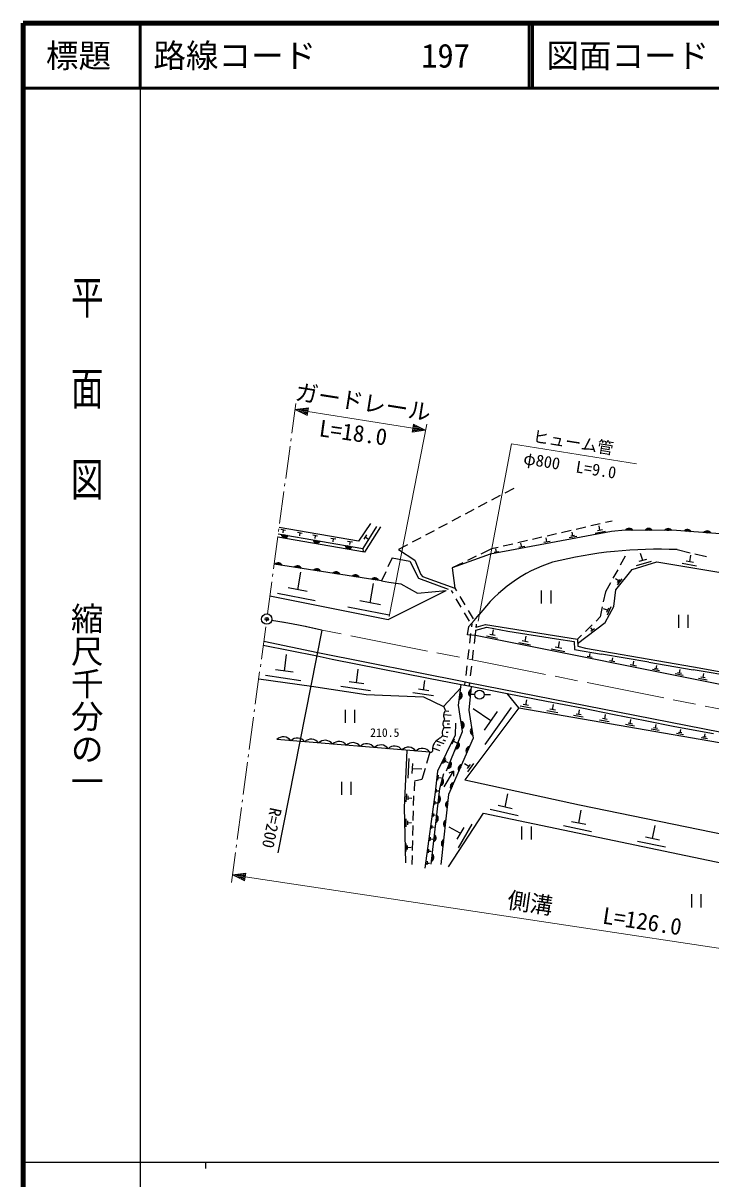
# Model space of a CAD drawing. Units: millimetres, scale not verified. Extents: x 40000 to 680000, y 20000 to 380000.
# Drawn here: x 40000 to 145635, y 202409 to 380000 of the extents above; entities that cross this region are included whole.
import ezdxf
from ezdxf.enums import TextEntityAlignment as Align

# ---------------------------------------------------------------- set-up
doc = ezdxf.new("R2010")
doc.units = ezdxf.units.MM
doc.header["$LTSCALE"] = 1000
doc.header["$PDMODE"] = 32
doc.header["$PDSIZE"] = 500
doc.linetypes.add('CHAIN', pattern=[18.5, 12, -1.5, 3.5, -1.5])
for name, color, linetype, lineweight in [('M-BGD', 7, 'Continuous', 25), ('M-BMK', 2, 'CHAIN', 13), ('M-BMK-HTXT', 7, 'Continuous', 13), ('M-BMK-SRVR', 3, 'Continuous', 25), ('M-STR-HTXT', 7, 'Continuous', 13), ('M-TTL', 2, 'Continuous', 140), ('M-TTL-BAND', 7, 'Continuous', 25), ('M-TTL-LINE', 7, 'Continuous', 50)]:
    doc.layers.add(name, color=color, linetype=linetype, lineweight=lineweight)
doc.layers.add('M-OTRS', color=6, linetype='Continuous')
doc.layers.add('M-TTL-TXT', color=7, linetype='Continuous')
doc.styles.add('@ＭＳ ゴシック', font='')
doc.styles.add('ＭＳ ゴシック', font='')
doc.styles.get('@ＭＳ ゴシック').set_extended_font_data('@MS Gothic')
doc.styles.get('ＭＳ ゴシック').set_extended_font_data('MS Gothic')

msp = doc.modelspace()

# ---------------------------------------------------------------- linework, layer by layer
at = {"layer": 'M-BGD'}
for p, q in [((113264, 307402), (111940, 306699)), ((115360, 308516), (113971, 307778)), ((111233, 306323), (109909, 305619)), ((107171, 304165), (105846, 303461)), ((109202, 305244), (107878, 304540)), ((91491, 300375), (79315, 302506)), ((79578, 302223), (80311, 302094)), ((79945, 302158), (79867, 301668)), ((93350, 303107), (91491, 300375)), ((94286, 302634), (92199, 299285)), ((94909, 302584), (92425, 298709)), ((103109, 302006), (101784, 301303)), ((105140, 303086), (103815, 302382)), ((124171, 302034), (122710, 301695)), ((126412, 302553), (124951, 302214)), ((128653, 303072), (127191, 302733)), ((128991, 302115), (128215, 301977)), ((128603, 302046), (128462, 302768)), ((130456, 303490), (129432, 303253)), ((92425, 298709), (79118, 301037)), ((79186, 301543), (92199, 299285)), ((82144, 301772), (82877, 301643)), ((82510, 301708), (82433, 301218)), ((84506, 301357), (85239, 301229)), ((84872, 301293), (84795, 300803)), ((87275, 300871), (88008, 300742)), ((87642, 300807), (87565, 300316)), ((89841, 300420), (90574, 300292)), ((90208, 300356), (90130, 299866)), ((92377, 300721), (92775, 301349)), ((92576, 301035), (93000, 300776)), ((101078, 300927), (99753, 300223)), ((130372, 301878), (111737, 298402)), ((117449, 300476), (115988, 300138)), ((119690, 300995), (118229, 300657)), ((120934, 300364), (119989, 300196)), ((120461, 300280), (120338, 300909)), ((121931, 301515), (120469, 301176)), ((125046, 301094), (123881, 300887)), ((124713, 301276), (124130, 301172)), ((124422, 301224), (124316, 301766)), ((129434, 301873), (127882, 301598)), ((92199, 299285), (92219, 298745)), ((99047, 299848), (97657, 299110)), ((111737, 298402), (105902, 296305)), ((111944, 299201), (110321, 298423)), ((112968, 299438), (111944, 299201)), ((113086, 298783), (112340, 298650)), ((112713, 298716), (112616, 299212)), ((115209, 299957), (113747, 299619)), ((117037, 299578), (116137, 299419)), ((116587, 299498), (116470, 300097)), ((135177, 297426), (134842, 298510)), ((140446, 299099), (142433, 298621)), ((143171, 298444), (144946, 298017)), ((95037, 294294), (78558, 296873)), ((96703, 297844), (96040, 296431)), ((107525, 297083), (105902, 296305)), ((109599, 298077), (108247, 297429)), ((132488, 298095), (131714, 296707)), ((133528, 296036), (137312, 297225)), ((136480, 297297), (134145, 296621)), ((135761, 297595), (134594, 297257)), ((137312, 297225), (149679, 295168)), ((143429, 296546), (141200, 296967)), ((142956, 297097), (141841, 297307)), ((142399, 297202), (142577, 298245)), ((82177, 292932), (82649, 295640)), ((95700, 295707), (95037, 294294)), ((105902, 296305), (106325, 293173)), ((131324, 296008), (130594, 294698)), ((131014, 292913), (133528, 296036)), ((83623, 292653), (80730, 293210)), ((93295, 290908), (93813, 293881)), ((95037, 294294), (96175, 294078)), ((106325, 293173), (106580, 292742)), ((130205, 293999), (129431, 292610)), ((131434, 294292), (130998, 294625)), ((131616, 294523), (131252, 294061)), ((131983, 294608), (131254, 293685)), ((77901, 291984), (96081, 288347)), ((84846, 291218), (79061, 292332)), ((96081, 288347), (104996, 292794)), ((105723, 292816), (105978, 292386)), ((106487, 291525), (107251, 290234)), ((107089, 291882), (107853, 290591)), ((119589, 292804), (119589, 290804)), ((121089, 290804), (121089, 292804)), ((129431, 292610), (129116, 291078)), ((130712, 290356), (131014, 292913)), ((96226, 289026), (89875, 290249)), ((94883, 290602), (91707, 291213)), ((108363, 289731), (109127, 288440)), ((128955, 290295), (128640, 288763)), ((129749, 289776), (129159, 290021)), ((129414, 287894), (130712, 290356)), ((129886, 290089), (129612, 289462)), ((130274, 290294), (129726, 289039)), ((107761, 289374), (108525, 288083)), ((108476, 287285), (109277, 288207)), ((108907, 287718), (108849, 287222)), ((109277, 288207), (110051, 289109)), ((125169, 284682), (129414, 287894)), ((128640, 288763), (127994, 288128)), ((140645, 289080), (140645, 287080)), ((142145, 287080), (142145, 289080)), ((108252, 286024), (108476, 287285)), ((109458, 285891), (108252, 286024)), ((108733, 286228), (108559, 284738)), ((109428, 286147), (109254, 284657)), ((109602, 287637), (109544, 287140)), ((109602, 287637), (109586, 287160)), ((109586, 287160), (111033, 287580)), ((111033, 287580), (125137, 285320)), ((112505, 285883), (111667, 286053)), ((112086, 285968), (112230, 286753)), ((114453, 286569), (121904, 285383)), ((125783, 285954), (125137, 285320)), ((127423, 287567), (126354, 286515)), ((127767, 286910), (127206, 286505)), ((127486, 286708), (127210, 287077)), ((76886, 284430), (85159, 282759)), ((76966, 285022), (85243, 283267)), ((153197, 277122), (109458, 285891)), ((112856, 285463), (111180, 285803)), ((117949, 284431), (116140, 284798)), ((117570, 284885), (116666, 285068)), ((117118, 284976), (117274, 285823)), ((122223, 284004), (122405, 284990)), ((125137, 285320), (125190, 284264)), ((80127, 280448), (80456, 282987)), ((85159, 282759), (87445, 282251)), ((85243, 283267), (107934, 278779)), ((108443, 283745), (108269, 282255)), ((109138, 283664), (108964, 282174)), ((123190, 283369), (121085, 283796)), ((122749, 283897), (121696, 284110)), ((127401, 282545), (126620, 282700)), ((127010, 282622), (127104, 283145)), ((136128, 281827), (128847, 283013)), ((130475, 281936), (130575, 282494)), ((81483, 280247), (78770, 280648)), ((87445, 282251), (102261, 279372)), ((91210, 278624), (91485, 280745)), ((108153, 281262), (107979, 279772)), ((108848, 281181), (108675, 279691)), ((130892, 281853), (130058, 282019)), ((134189, 281200), (133234, 281390)), ((133711, 281295), (133826, 281934)), ((136128, 281827), (142901, 280642)), ((137748, 280468), (136657, 280684)), ((137519, 280741), (136973, 280849)), ((137246, 280795), (137338, 281305)), ((140795, 280121), (140899, 280697)), ((153260, 278866), (142901, 280642)), ((76191, 279262), (84312, 278102)), ((82680, 278961), (77252, 279763)), ((101521, 277517), (101714, 279001)), ((102261, 279372), (107257, 278356)), ((141362, 279752), (140131, 279996)), ((141103, 280060), (140488, 280182)), ((145041, 279051), (143716, 279313)), ((144762, 279381), (144100, 279513)), ((144431, 279447), (144543, 280067)), ((93342, 277383), (88810, 278053)), ((92343, 278457), (90077, 278792)), ((103013, 276648), (99842, 277117)), ((102314, 277400), (100728, 277634)), ((104547, 274969), (107257, 277933)), ((107257, 278356), (108696, 278102)), ((107863, 278779), (107803, 278260)), ((107934, 278779), (108357, 278695)), ((108357, 278695), (154501, 269635)), ((108559, 278698), (108493, 278138)), ((108696, 278102), (114369, 277001)), ((109397, 276827), (108397, 276827)), ((110797, 276827), (111797, 276827)), ((114369, 277001), (120380, 275816)), ((116129, 274790), (114369, 277001)), ((117647, 275137), (116805, 275285)), ((117226, 275211), (117351, 275999)), ((120380, 275816), (125799, 274800)), ((121329, 274497), (121453, 275285)), ((89465, 274489), (89465, 272489)), ((90965, 272489), (90965, 274489)), ((105733, 273615), (104547, 273699)), ((105394, 274207), (104971, 274292)), ((107511, 271155), (106882, 275202)), ((111818, 272797), (109133, 274641)), ((112831, 274218), (110805, 271377)), ((114981, 274828), (110929, 269145)), ((116129, 274790), (154655, 268104)), ((118008, 274726), (116325, 275023)), ((122111, 274012), (120428, 274309)), ((121750, 274423), (120908, 274572)), ((126025, 273332), (124531, 273596)), ((125704, 273697), (124957, 273829)), ((125330, 273763), (125441, 274462)), ((125799, 274800), (130794, 273784)), ((129338, 273066), (129449, 273765)), ((130794, 273784), (135535, 272853)), ((104547, 272768), (105563, 272768)), ((104632, 271752), (105648, 271752)), ((105140, 272345), (105479, 272345)), ((106389, 272455), (106344, 270584)), ((130033, 272636), (128539, 272899)), ((129712, 273000), (128965, 273132)), ((133884, 271967), (132547, 272203)), ((133597, 272293), (132929, 272411)), ((133263, 272352), (133362, 272978)), ((135535, 272853), (140107, 271921)), ((137120, 271654), (137209, 272217)), ((140107, 271921), (146034, 270821)), ((106344, 270584), (103626, 265036)), ((104463, 270482), (105225, 270313)), ((104971, 271075), (105309, 271075)), ((105914, 269263), (106281, 270043)), ((106235, 268062), (107511, 271155)), ((137679, 271308), (136477, 271520)), ((137421, 271601), (136820, 271707)), ((141416, 270659), (140339, 270849)), ((141185, 270922), (140646, 271017)), ((140915, 270969), (140995, 271473)), ((145138, 270013), (144139, 270189)), ((144924, 270257), (144424, 270345)), ((144674, 270301), (144748, 270769)), ((102455, 267966), (78989, 269920)), ((98953, 268258), (98517, 259455)), ((102854, 268619), (103701, 268317)), ((103447, 269720), (104632, 269297)), ((104124, 268958), (103616, 269127)), ((103701, 268317), (103929, 268222)), ((104463, 269889), (104886, 269720)), ((106097, 269653), (106622, 269417)), ((99139, 263989), (99288, 267009)), ((102455, 267966), (101961, 266247)), ((104442, 266220), (104881, 267153)), ((104738, 266365), (104958, 266832)), ((104848, 266598), (105287, 266401)), ((99780, 264714), (99855, 266224)), ((99817, 265469), (101228, 265424)), ((101740, 265478), (101245, 263759)), ((103626, 265036), (103281, 261827)), ((104009, 262417), (104606, 264680)), ((104653, 262669), (106086, 265043)), ((106086, 265043), (105410, 264733)), ((106086, 265043), (106114, 264304)), ((108435, 265771), (107818, 266195)), ((108667, 266098), (108202, 265445)), ((109161, 266238), (108230, 264932)), ((88905, 263399), (88905, 261399)), ((90405, 261399), (90405, 263399)), ((100097, 263410), (100063, 262045)), ((101245, 263759), (100124, 263505)), ((103712, 263675), (103791, 264459)), ((103751, 264067), (104274, 264023)), ((98856, 260340), (98918, 261589)), ((99121, 260640), (99152, 261264)), ((99948, 261286), (99914, 259787)), ((103281, 261827), (101678, 250159)), ((102668, 250786), (104009, 262417)), ((103461, 261804), (103511, 262296)), ((103486, 262050), (103815, 262023)), ((114063, 259533), (114472, 261550)), ((98517, 259455), (98706, 250981)), ((99137, 260952), (99720, 260934)), ((103240, 259944), (103291, 260446)), ((103265, 260195), (103601, 260167)), ((115139, 259295), (112986, 259771)), ((98844, 256528), (98845, 257750)), ((99896, 258987), (99862, 257487)), ((103031, 258111), (103077, 258566)), ((103054, 258339), (103358, 258313)), ((105330, 250338), (110715, 258627)), ((110715, 258627), (186400, 242710)), ((116025, 258195), (111719, 259148)), ((125330, 257063), (125710, 259086)), ((99089, 256834), (99089, 257445)), ((99089, 257139), (99659, 257149)), ((99844, 256687), (99810, 255188)), ((102796, 256257), (102843, 256712)), ((102819, 256485), (103124, 256459)), ((107143, 255507), (105431, 256467)), ((107673, 256415), (106613, 254600)), ((108929, 256899), (106808, 253268)), ((116569, 256568), (116569, 254568)), ((118069, 254568), (118069, 256568)), ((127311, 255754), (122992, 256645)), ((126409, 256841), (124250, 257286)), ((136689, 254691), (137069, 256713)), ((99792, 254388), (99758, 252888)), ((102496, 254345), (102562, 254925)), ((102529, 254635), (102916, 254598)), ((138671, 253381), (134352, 254272)), ((137769, 254468), (135610, 254913)), ((98824, 252730), (98809, 253938)), ((99062, 253035), (99054, 253639)), ((99058, 253337), (99622, 253354)), ((102267, 252508), (102322, 253054)), ((102295, 252781), (102660, 252750)), ((99740, 252089), (99708, 250698)), ((102038, 250670), (102093, 251217)), ((102066, 250944), (102431, 250913)), ((142658, 246133), (142658, 244133)), ((144158, 244133), (144158, 246133))]:
    msp.add_line(p, q, dxfattribs=at)
for points in [[(192314, 285091), (177982, 296461), (174953, 298467), (169985, 299393), (146390, 301568), (140332, 302015), (132473, 302069), (130372, 301878)], [(97657, 299110), (100145, 297491), (101076, 295289), (101330, 294951), (106325, 293173)], [(96703, 297844), (99383, 297321), (100737, 294697), (105309, 293003)], [(96175, 294078), (98028, 293850), (100568, 292411), (104996, 292794)], [(109458, 285891), (109543, 286738), (111236, 287161), (114453, 286569)], [(121904, 285383), (124613, 284960), (124698, 283775), (128847, 283013)], [(125190, 284264), (126391, 283944), (142986, 281065)], [(142986, 281065), (153971, 279111), (153908, 278441)], [(84312, 278102), (92694, 276832), (101499, 276493), (104547, 274969)], [(108828, 278076), (108456, 274421), (109148, 270152), (105359, 261486), (104178, 250695)], [(105015, 265106), (107511, 271155), (106882, 275202), (107257, 278356)], [(116129, 274790), (107849, 263709), (125460, 259899), (160173, 252787)]]:
    msp.add_lwpolyline(points, dxfattribs=at)
msp.add_circle((110097, 276827), 700, dxfattribs=at)
for centre, radius, start, end in [((133080, 301711), 654, 32.3812, 146.82304), ((133080, 301711), 523, 42.19244, 137.0118), ((133080, 301711), 392, 64.06889, 115.13535), ((136080, 301690), 654, 32.3812, 146.82304), ((136080, 301690), 523, 42.19244, 137.0118), ((136080, 301690), 392, 64.06889, 115.13535), ((139080, 301669), 654, 32.3812, 146.82304), ((139080, 301669), 523, 42.19244, 137.0118), ((139080, 301669), 392, 64.06889, 115.13535), ((142052, 301533), 654, 28.56051, 143.00235), ((142052, 301533), 523, 38.37175, 133.19111), ((142052, 301533), 392, 60.2482, 111.31466), ((145043, 301312), 654, 28.56051, 143.00235), ((80202, 301548), 578, 188.10056, 332.21006), ((80202, 301548), 462, 192.80744, 327.50318), ((80202, 301548), 347, 201.05346, 319.25716), ((80202, 301548), 231, 220.53348, 299.77714), ((85128, 300693), 578, 188.10056, 332.21006), ((85128, 300693), 462, 192.80744, 327.50318), ((85128, 300693), 347, 201.05346, 319.25716), ((85128, 300693), 231, 220.53348, 299.77714), ((145043, 301312), 523, 38.37175, 133.19111), ((145043, 301312), 392, 60.2482, 111.31466), ((90054, 299838), 578, 188.10056, 332.21006), ((90054, 299838), 462, 192.80744, 327.50318), ((90054, 299838), 347, 201.05346, 319.25716), ((90054, 299838), 231, 220.53348, 299.77714), ((137538, 232688), 66475, 87.49303, 104.12893), ((79175, 296418), 654, 23.88292, 138.32476), ((79175, 296418), 523, 33.69416, 128.51352), ((79175, 296418), 392, 55.57061, 106.63707), ((82138, 295954), 654, 23.88292, 138.32476), ((128169, 275647), 22572, 107.68736, 143.388), ((82138, 295954), 523, 33.69416, 128.51352), ((82138, 295954), 392, 55.57061, 106.63707), ((85102, 295490), 654, 23.88292, 138.32476), ((85102, 295490), 523, 33.69416, 128.51352), ((85102, 295490), 392, 55.57061, 106.63707), ((88066, 295026), 654, 23.88292, 138.32476), ((88066, 295026), 523, 33.69416, 128.51352), ((88066, 295026), 392, 55.57061, 106.63707), ((91030, 294562), 654, 23.88292, 138.32476), ((91030, 294562), 523, 33.69416, 128.51352), ((91030, 294562), 392, 55.57061, 106.63707), ((93994, 294098), 654, 23.88292, 138.32476), ((93994, 294098), 523, 33.69416, 128.51352), ((93994, 294098), 392, 55.57061, 106.63707), ((106876, 276660), 578, 281.16298, 65.27247), ((106876, 276660), 462, 285.86985, 60.56559), ((109079, 277046), 654, 116.97095, 231.41279), ((109079, 277046), 523, 126.78219, 221.60155), ((109079, 277046), 392, 148.65864, 199.7251), ((106876, 276660), 347, 294.11587, 52.31957), ((106876, 276660), 231, 313.59589, 32.83956), ((107181, 272115), 578, 296.78707, 80.89656), ((107181, 272115), 462, 301.49394, 76.18968), ((107181, 272115), 347, 309.73996, 67.94367), ((107181, 272115), 231, 329.21998, 48.46365), ((79982, 268938), 1396, 35.16233, 135.3205), ((82115, 268761), 1396, 35.16233, 135.3205), ((84248, 268583), 1396, 35.16233, 135.3205), ((109338, 271195), 654, 131.97725, 246.41909), ((109338, 271195), 523, 141.78849, 236.60785), ((109338, 271195), 392, 163.66494, 214.7314), ((86381, 268406), 1396, 35.16233, 135.3205), ((88515, 268228), 1396, 35.16233, 135.3205), ((90648, 268050), 1396, 35.16233, 135.3205), ((92781, 267873), 1396, 35.16233, 135.3205), ((94915, 267695), 1396, 35.16233, 135.3205), ((97048, 267518), 1396, 35.16233, 135.3205), ((99181, 267340), 1396, 35.16233, 135.3205), ((101314, 267162), 1396, 35.16233, 135.3205), ((106452, 269054), 578, 265.52228, 49.63177), ((106452, 269054), 462, 270.22916, 44.9249), ((106452, 269054), 347, 278.47517, 36.67888), ((106452, 269054), 231, 297.95519, 17.19886), ((108671, 268177), 654, 99.16397, 213.60581), ((108671, 268177), 523, 108.97521, 203.79457), ((108671, 268177), 392, 130.85166, 181.91812), ((105232, 266099), 578, 265.52228, 49.63177), ((105232, 266099), 462, 270.22916, 44.9249), ((105232, 266099), 347, 278.47517, 36.67888), ((105232, 266099), 231, 297.95519, 17.19886), ((107469, 265428), 654, 99.16397, 213.60581), ((107469, 265428), 523, 108.97521, 203.79457), ((107469, 265428), 392, 130.85166, 181.91812), ((103922, 263474), 654, 287.99747, 42.43931), ((103922, 263474), 523, 297.80871, 32.62807), ((103922, 263474), 392, 319.68516, 10.75162), ((106267, 262679), 654, 99.16397, 213.60581), ((106267, 262679), 523, 108.97521, 203.79457), ((106267, 262679), 392, 130.85166, 181.91812), ((103461, 260761), 654, 296.20249, 50.64433), ((103461, 260761), 523, 306.01373, 40.83309), ((103461, 260761), 392, 327.89018, 18.95664), ((105543, 259913), 654, 116.53167, 230.97351), ((105543, 259913), 523, 126.34291, 221.16227), ((105543, 259913), 392, 148.21936, 199.28582), ((103118, 257780), 654, 296.20249, 50.64433), ((103118, 257780), 523, 306.01373, 40.83309), ((103118, 257780), 392, 327.89018, 18.95664), ((105217, 256931), 654, 116.53167, 230.97351), ((105217, 256931), 523, 126.34291, 221.16227), ((105217, 256931), 392, 148.21936, 199.28582), ((102774, 254800), 654, 296.20249, 50.64433), ((102774, 254800), 523, 306.01373, 40.83309), ((102774, 254800), 392, 327.89018, 18.95664), ((104890, 253949), 654, 116.53167, 230.97351), ((104890, 253949), 523, 126.34291, 221.16227), ((104890, 253949), 392, 148.21936, 199.28582), ((102431, 251820), 654, 296.20249, 50.64433), ((102431, 251820), 523, 306.01373, 40.83309), ((102431, 251820), 392, 327.89018, 18.95664)]:
    msp.add_arc(centre, radius, start, end, dxfattribs=at)
for points, knots in [([(104547, 274969), (104697, 274780), (104781, 274651), (104808, 274413), (104841, 274118), (104550, 273996), (104547, 273699), (104545, 273429), (104611, 273286), (104741, 273034)], [0, 0, 0, 0, 1, 1, 1, 2, 2, 2, 3, 3, 3, 3]), ([(104632, 271752), (104452, 271400), (104294, 271205), (104355, 270836), (104379, 270694), (104393, 270618), (104463, 270482)], [0, 0, 0, 0, 1, 1, 1, 2, 2, 2, 2]), ([(104741, 273034), (104621, 272896), (104576, 272810), (104517, 272646), (104398, 272315), (104515, 272100), (104632, 271752)], [0, 0, 0, 0, 1, 1, 1, 2, 2, 2, 2]), ([(104463, 270482), (104251, 270299), (104191, 270249), (104008, 270109), (103796, 269947), (103718, 269898), (103447, 269720)], [0, 0, 0, 0, 1, 1, 1, 2, 2, 2, 2]), ([(102854, 268619), (102875, 268390), (102945, 267961), (102686, 267927), (102601, 267916), (102522, 267930), (102455, 267966)], [0, 0, 0, 0, 1, 1, 1, 2, 2, 2, 2]), ([(103447, 269720), (103290, 269556), (103239, 269490), (103132, 269323), (102974, 269073), (102949, 268944), (102854, 268619)], [0, 0, 0, 0, 1, 1, 1, 2, 2, 2, 2])]:
    msp.add_open_spline(points, degree=3, knots=knots, dxfattribs=at)
at = {"layer": 'M-BMK'}
msp.add_line((174685, 269132), (85952, 286722), dxfattribs=at)
msp.add_open_spline([(78196, 288226), (79848, 287967), (80287, 287893), (81620, 287643), (83321, 287325), (83873, 287193), (85952, 286722)], degree=3, knots=[0, 0, 0, 0, 1, 1, 1, 2, 2, 2, 2], dxfattribs=at)
at = {"layer": 'M-BMK-HTXT'}
for p, q in [((81259, 316970), (81875, 321554)), ((81099, 315781), (81153, 316178)), ((80327, 310033), (80993, 314988)), ((80167, 308843), (80220, 309240)), ((79394, 303095), (80060, 308051)), ((79235, 301906), (79288, 302302)), ((78462, 296158), (79128, 301113)), ((78302, 294968), (78355, 295365)), ((77530, 289220), (78196, 294175)), ((77370, 288031), (77423, 288427)), ((76597, 282282), (77263, 287238)), ((76437, 281093), (76491, 281489)), ((75665, 275345), (76331, 280300)), ((75505, 274155), (75558, 274552)), ((74733, 268407), (75399, 273362)), ((73800, 261469), (74466, 266425)), ((74573, 267218), (74626, 267614)), ((72868, 254532), (73534, 259487)), ((73640, 260280), (73694, 260677)), ((71985, 247966), (72601, 252550)), ((72708, 253342), (72761, 253739))]:
    msp.add_line(p, q, dxfattribs=at)
at = {"layer": 'M-BMK-SRVR'}
msp.add_line((79166, 252524), (85952, 286722), dxfattribs=at)
msp.add_circle((77424, 288434), 800, dxfattribs=at)
at = {"layer": 'M-OTRS'}
msp.add_point((77424, 288434), dxfattribs=at)
at = {"layer": 'M-STR-HTXT'}
for p, q in [((81749, 320617), (83818, 320898)), ((81749, 320617), (83631, 319712)), ((81749, 320617), (83725, 320305)), ((83706, 320187), (82126, 320436)), ((83743, 320424), (82163, 320673)), ((82502, 320255), (83687, 320068)), ((82577, 320729), (83762, 320542)), ((83669, 319950), (82878, 320074)), ((83781, 320661), (82991, 320786)), ((83255, 319893), (83650, 319831)), ((83405, 320842), (83800, 320779)), ((83631, 319712), (83818, 320898)), ((99849, 317759), (83725, 320305)), ((96209, 288823), (102010, 318395)), ((99942, 318351), (99755, 317166)), ((101071, 317809), (99886, 317996)), ((99905, 318114), (100695, 317990)), ((100319, 318171), (99924, 318233)), ((101824, 317447), (99942, 318351)), ((101824, 317447), (99755, 317166)), ((100169, 317222), (99774, 317285)), ((99793, 317403), (100583, 317278)), ((100997, 317335), (99811, 317522)), ((99830, 317640), (101410, 317391)), ((101824, 317447), (99849, 317759)), ((99867, 317877), (101448, 317628)), ((109913, 288100), (115009, 315333)), ((134207, 312263), (115009, 315333)), ((72139, 249106), (74206, 249401)), ((72139, 249106), (74027, 248214)), ((72139, 249106), (74116, 248808)), ((74098, 248689), (72516, 248928)), ((74134, 248926), (72552, 249165)), ((72894, 248749), (74080, 248570)), ((72965, 249224), (74152, 249045)), ((74170, 249163), (73379, 249283)), ((73792, 249342), (74188, 249282)), ((74027, 248214), (74206, 249401)), ((74116, 248808), (149871, 237380)), ((74063, 248452), (73272, 248571)), ((73649, 248393), (74045, 248333))]:
    msp.add_line(p, q, dxfattribs=at)
at = {"layer": 'M-TTL'}
for p, q in [((40000, 380000), (40000, 20000)), ((680000, 380000), (40000, 380000))]:
    msp.add_line(p, q, dxfattribs=at)
at = {"layer": 'M-TTL-BAND'}
for p, q in [((58000, 370000), (58000, 20000)), ((40000, 205000), (579000, 205000)), ((68000, 205000), (68000, 204000))]:
    msp.add_line(p, q, dxfattribs=at)
at = {"layer": 'M-TTL-LINE'}
for p, q in [((58000, 380000), (58000, 370000)), ((117750, 380000), (117750, 370000)), ((118250, 380000), (118250, 370000)), ((40000, 370000), (680000, 370000))]:
    msp.add_line(p, q, dxfattribs=at)

# ---------------------------------------------------------------- texts
at = {"layer": 'M-BGD', "style": 'ＭＳ ゴシック'}
msp.add_text('210.5', height=1320, dxfattribs=at).set_placement((95546, 270987), align=Align.MIDDLE_CENTER)
at = {"layer": 'M-BMK-SRVR', "style": 'ＭＳ ゴシック'}
msp.add_text('R=200', height=1833, rotation=258.251, dxfattribs=at).set_placement((78843, 259382), align=Align.MIDDLE_LEFT)
at = {"layer": 'M-STR-HTXT', "style": 'ＭＳ ゴシック'}
for s, rotation, p in [('ガードレール', 351.026, (81544, 321380)), ('L=18.0', 352.04, (85237, 315765)), ('側溝', 351.506, (114124, 243304)), ('L=126.0', 351.38, (128754, 240894))]:
    msp.add_text(s, height=2566, rotation=rotation, dxfattribs=at).set_placement(p, align=Align.BOTTOM_LEFT)
for s, rotation, p in [('ヒューム管', 350.993, (124493, 315588)), ('φ800\u3000L=9.0', 350.915, (123990, 312029))]:
    msp.add_text(s, height=1833, rotation=rotation, dxfattribs=at).set_placement(p, align=Align.MIDDLE_CENTER)
at = {"layer": 'M-TTL-BAND', "style": '@ＭＳ ゴシック', "width": 1.4}
msp.add_text('平  面  図', height=3666, rotation=270, dxfattribs=at).set_placement((49777, 306475), align=Align.MIDDLE_RIGHT)
at = {"layer": 'M-TTL-BAND', "style": '@ＭＳ ゴシック'}
msp.add_text('縮尺千分の一', height=3666, rotation=270, dxfattribs=at).set_placement((49777, 261030), align=Align.MIDDLE_RIGHT)
at = {"layer": 'M-TTL-TXT', "style": 'ＭＳ ゴシック'}
msp.add_text('標題', height=3666, dxfattribs=at).set_placement((48500, 375000), align=Align.MIDDLE_CENTER)
for s, p in [('路線コード', (60000, 375000)), ('197', (101142, 375000)), ('図面コード', (120380, 375000))]:
    msp.add_text(s, height=3666, dxfattribs=at).set_placement(p, align=Align.MIDDLE_LEFT)

doc.saveas('drawing.dxf')
